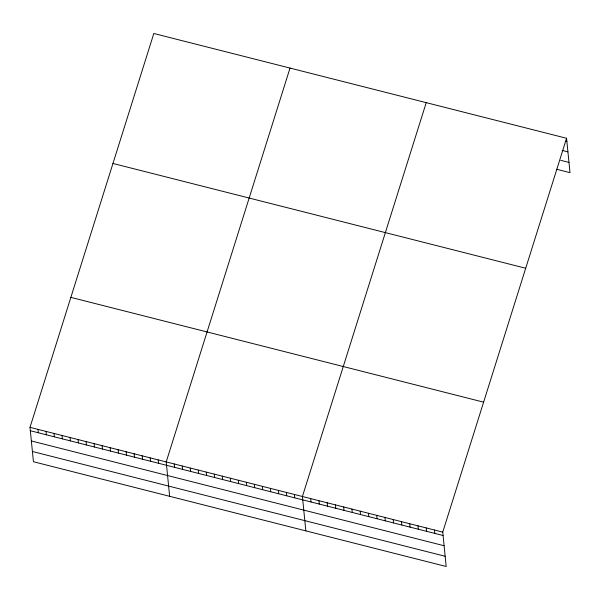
<?xml version="1.0" encoding="UTF-8"?>
<svg xmlns="http://www.w3.org/2000/svg" width="600" height="600" viewBox="0 0 600 600"><rect width="100%" height="100%" fill="white"/><g stroke="black" fill="none" stroke-linecap="round" stroke-linejoin="round"><path stroke-width="0.9" d="M566.565 138.27L442.748 532.125L446.183 566.505L33.435 461.73L30 427.35L153.817 33.495L566.565 138.27L570 172.65L556.793 169.297M290.025 68.07L166.208 461.925L169.635 496.305M426.232 102.645L302.415 496.5L305.843 530.88M565.252 141.233L566.903 141.653M562.148 150.413L567.93 151.882M560.722 160.328L568.98 162.42M112.958 163.462L525.705 268.245M70.86 297.375L483.607 402.158M30 427.35L442.748 532.125M30.338 430.725L443.085 535.507M31.358 440.955L444.105 545.737M32.407 451.493L445.162 556.275M434.49 530.033L434.827 533.408M426.24 527.933L426.577 531.315M417.982 525.84L418.32 529.215M409.725 523.748L410.062 527.123M401.475 521.648L401.812 525.023M393.217 519.555L393.555 522.93M384.96 517.455L385.298 520.838M376.71 515.362L377.048 518.737M368.452 513.263L368.79 516.645M360.202 511.17L360.532 514.545M351.945 509.077L352.282 512.452M343.688 506.978L344.025 510.36M335.438 504.885L335.767 508.26M327.18 502.785L327.517 506.168M318.923 500.692L319.26 504.067M310.673 498.6L311.002 501.975M294.405 494.467L294.743 497.842M286.388 492.435L286.725 495.81M278.377 490.403L278.715 493.778M270.368 488.362L270.705 491.745M262.35 486.33L262.688 489.713M254.34 484.298L254.678 487.673M246.33 482.265L246.667 485.64M238.32 480.232L238.65 483.607M230.303 478.192L230.64 481.575M222.292 476.16L222.63 479.543M214.282 474.127L214.62 477.502M206.265 472.095L206.603 475.47M198.255 470.062L198.593 473.438M190.245 468.022L190.583 471.405M182.235 465.99L182.565 469.373M174.218 463.957L174.555 467.332M158.197 459.893L158.535 463.268M150.18 457.86L150.517 461.235M142.17 455.82L142.507 459.202M134.16 453.787L134.498 457.162M126.142 451.755L126.48 455.13M118.132 449.722L118.47 453.097M110.123 447.69L110.46 451.065M102.113 445.65L102.45 449.033M94.095 443.618L94.433 447M86.085 441.585L86.422 444.96M78.075 439.553L78.412 442.928M70.058 437.52L70.395 440.895M62.047 435.48L62.385 438.862M54.037 433.447L54.375 436.83M46.027 431.415L46.365 434.79M38.01 429.382L38.348 432.757"/></g></svg>
